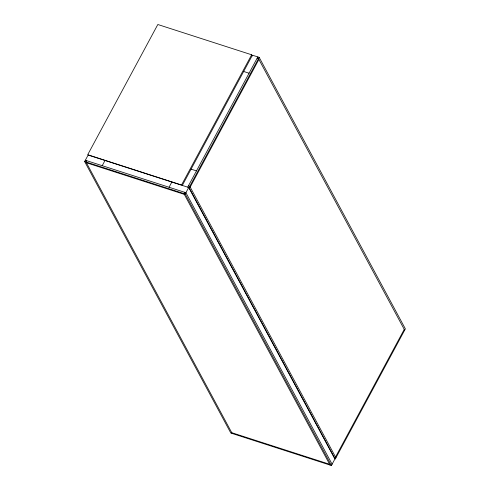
<?xml version="1.0" encoding="UTF-8"?>
<svg xmlns="http://www.w3.org/2000/svg" width="490" height="490" viewBox="0 0 490 490"><rect width="100%" height="100%" fill="white"/><g stroke="black" fill="none" stroke-linecap="round" stroke-linejoin="round"><path stroke-width="0.73" d="M331.405 465.5L185.22 194.003L188.724 187.492L334.909 458.989L331.405 465.5L230.821 433.044L84.635 161.547L88.145 155.036L189.06 187.603L335.246 459.099L405.365 328.863L259.179 57.367L252.424 55.192L182.311 185.422M86.687 160.677L85.989 161.982L232.174 433.479M102.214 165.687L105.019 160.481M169.044 187.254L171.849 182.047M251.646 54.782L181.533 185.012L87.704 154.73L157.817 24.5L251.646 54.782L252.277 55.946M184.571 192.264L183.866 193.568L330.052 465.065M187.713 187.168L257.826 56.932M189.06 187.603L259.179 57.367M190.181 187.076L258.892 59.449M335.527 457.017L404.244 329.39M257.127 58.237L258.475 58.671L404.66 330.168M243.665 71.473L249.061 73.212M191.076 169.142L196.478 170.888M188.411 185.863L189.765 186.298L335.95 457.795M85.34 160.242L185.918 192.699L332.104 464.195M84.635 161.547L185.22 194.003M86.405 162.76L184.289 194.346M231.758 432.701L329.635 464.287"/></g></svg>
